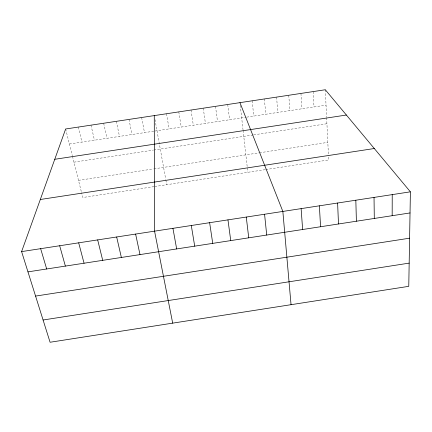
<?xml version="1.0" encoding="UTF-8"?>
<svg xmlns="http://www.w3.org/2000/svg" width="432" height="432" viewBox="0 0 432 432"><rect width="100%" height="100%" fill="white"/><g stroke="black" fill="none" stroke-linecap="round" stroke-linejoin="round"><path stroke-width="0.32" stroke-dasharray="2.16 1.62" d="M78.494 180.355L153.365 168.95M154.003 168.853L258.887 152.879M259.54 152.777L327.823 142.376M154.062 186.629L82.787 197.51L81.572 192.645M154.726 186.527L265.178 169.657M265.82 169.56L328.666 159.959L328.444 155.255M69.401 144.002L154.359 131.128M155.018 131.031L246.121 117.229M246.758 117.137L326.036 105.127M73.948 162.167L153.155 150.136M153.803 150.039L253.022 134.968M253.681 134.865L326.932 123.741M65.642 128.99L72.333 155.725M72.495 156.373L81.421 192.035M78.327 127.073L81.934 142.101M91.001 125.161L94.462 140.206M103.669 123.244L106.979 138.31M116.332 121.333L119.491 136.415M128.984 119.421L131.998 134.519M141.631 117.509L144.499 132.624M154.98 119.545L165.742 179.41M165.866 180.074L166.698 184.696M166.531 113.746L169.106 128.898M178.783 111.893L181.219 127.062M191.03 110.041L193.325 125.226M203.272 108.189L205.421 123.395M215.503 106.342L217.512 121.565M227.729 104.495L229.597 119.734M240.251 105.3L243.027 129.821M243.097 130.48L247.828 172.303M252.164 100.802L253.746 116.073M264.368 98.96L265.81 114.248M276.566 97.114L277.868 112.423M288.76 95.272L289.921 110.597M300.947 93.431L301.968 108.772M313.13 91.589L314.005 106.947M325.301 89.748L326.614 117.137M326.646 117.801L328.412 154.586"/><path stroke-width="0.65" d="M392.17 215.698L392.224 194.621M410.4 191.824L408.769 286.335L50.074 342.252L21.6 251.602L65.642 128.99L325.301 89.748L410.4 191.824L21.6 251.602M27.967 271.868L410.038 212.944M35.57 296.087L409.601 238.189M43.081 319.999L409.169 263.12M40.316 199.498L374.301 148.522M54.756 159.295L346.378 115.036M239.949 102.649L282.852 211.437L291.044 304.684M40.646 248.675L46.678 268.979M59.67 245.749L65.372 266.096M78.683 242.827L84.051 263.218M97.675 239.906L102.713 260.339M116.656 236.99L121.365 257.461M135.616 234.074L139.995 254.588M172.687 323.136L154.564 231.158L154.267 115.598M172.935 228.334L176.666 248.935M191.29 225.515L194.708 246.154M209.633 222.691L212.733 243.373M227.961 219.877L230.742 240.597M246.272 217.058L248.735 237.821M264.573 214.245L266.717 235.046M301.12 208.629L302.632 229.505M319.372 205.821L320.571 226.741M337.608 203.018L338.494 223.976M355.828 200.216L356.4 221.216M374.031 197.419L374.296 218.457"/></g></svg>
